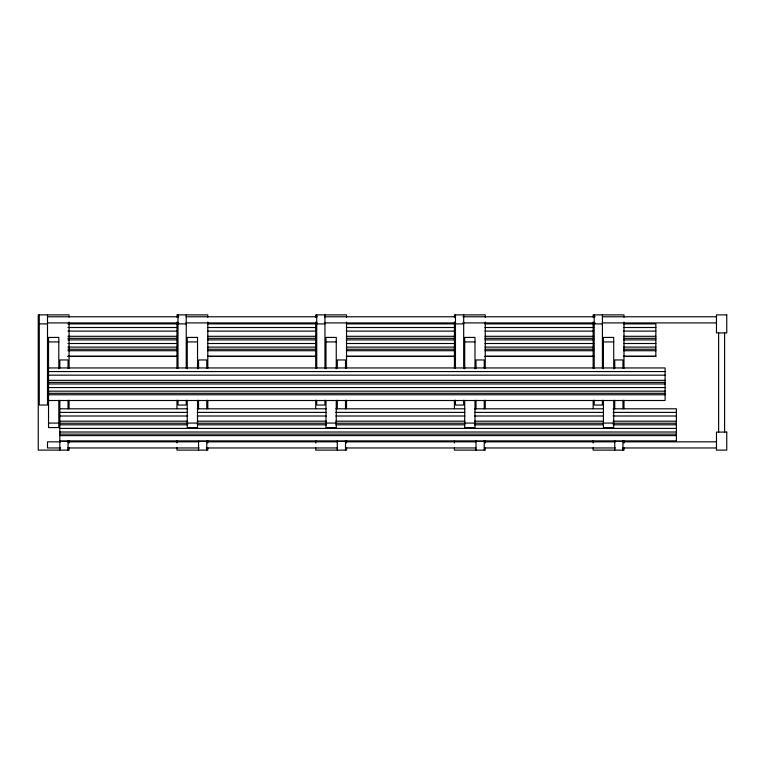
<?xml version="1.0" encoding="UTF-8"?>
<svg xmlns="http://www.w3.org/2000/svg" width="765" height="765" viewBox="0 0 765 765"><rect width="100%" height="100%" fill="white"/><g stroke="black" fill="none" stroke-linecap="round" stroke-linejoin="round"><path stroke-width="1.15" d="M47.497 316.777L178.771 316.777M185.924 316.777L317.198 316.777M324.36 316.777L455.624 316.777M462.787 316.777L595.247 316.777M602.409 316.777L716.47 316.777M47.497 322.906L178.771 322.906M185.924 322.906L317.198 322.906M324.36 322.906L455.624 322.906M462.787 322.906L595.247 322.906M602.409 322.906L716.47 322.906M39.273 323.891L47.497 323.891M67.951 323.891L176.686 323.891M178.006 323.891L186.23 323.891M207.755 323.891L316.49 323.891M316.729 323.891L324.953 323.891M346.363 323.891L455.099 323.891M455.462 323.891L463.686 323.891M484.972 323.891L593.707 323.891M594.185 323.891L602.409 323.891M623.58 323.891L655.844 323.891L655.844 356.452L623.58 356.452M67.951 327.506L176.686 327.506M207.755 327.506L316.49 327.506M346.363 327.506L455.099 327.506M484.972 327.506L593.707 327.506M623.58 327.506L655.844 327.506M67.951 331.111L176.686 331.111M207.755 331.111L316.49 331.111M346.363 331.111L455.099 331.111M484.972 331.111L593.707 331.111M623.58 331.111L655.844 331.111M67.951 336.294L176.686 336.294M207.755 336.294L316.49 336.294M346.363 336.294L455.099 336.294M484.972 336.294L593.707 336.294M623.58 336.294L655.844 336.294M67.951 338.321L176.686 338.321M207.755 338.321L316.49 338.321M346.363 338.321L455.099 338.321M484.972 338.321L593.707 338.321M623.58 338.321L655.844 338.321M67.951 339.899L176.686 339.899M207.755 339.899L316.49 339.899M346.363 339.899L455.099 339.899M484.972 339.899L593.707 339.899M623.58 339.899L655.844 339.899M48.53 341.926L58.8 341.926M187.253 341.926L197.533 341.926M325.986 341.926L336.256 341.926M464.709 341.926L474.989 341.926M603.432 341.926L613.712 341.926M67.951 343.504L176.686 343.504M207.755 343.504L316.49 343.504M346.363 343.504L455.099 343.504M484.972 343.504L593.707 343.504M623.58 343.504L655.844 343.504M67.951 347.109L176.686 347.109M207.755 347.109L316.49 347.109M346.363 347.109L455.099 347.109M484.972 347.109L593.707 347.109M623.58 347.109L655.844 347.109M67.951 349.232L176.686 349.232M207.755 349.232L316.49 349.232M346.363 349.232L455.099 349.232M484.972 349.232L593.707 349.232M623.58 349.232L655.844 349.232M67.951 350.714L176.686 350.714M207.755 350.714L316.49 350.714M346.363 350.714L455.099 350.714M484.972 350.714L593.707 350.714M623.58 350.714L655.844 350.714M67.951 356.203L176.686 356.203M207.755 356.203L316.49 356.203M346.363 356.203L455.099 356.203M484.972 356.203L593.707 356.203M623.58 356.203L655.844 356.203M67.951 356.452L176.686 356.452M207.755 356.452L316.49 356.452M346.363 356.452L455.099 356.452M484.972 356.452L593.707 356.452M48.53 367.946L665.091 367.946L665.091 400.506L48.53 400.506M48.53 371.561L665.091 371.561M48.53 375.166L665.091 375.166M48.53 380.348L665.091 380.348M48.53 382.376L665.091 382.376M48.53 383.954L665.091 383.954M48.53 387.559L665.091 387.559M48.53 391.164L665.091 391.164M48.53 393.296L665.091 393.296M48.53 394.769L665.091 394.769M59.833 408.797L187.683 408.797M197.246 408.797L326.292 408.797M335.854 408.797L464.9 408.797M474.463 408.797L603.509 408.797M613.071 408.797L676.394 408.797L676.394 441.348L59.833 441.348M59.833 412.402L187.683 412.402M197.246 412.402L326.292 412.402M335.854 412.402L464.9 412.402M474.463 412.402L603.509 412.402M613.071 412.402L676.394 412.402M59.833 416.007L187.683 416.007M197.246 416.007L326.292 416.007M335.854 416.007L464.9 416.007M474.463 416.007L603.509 416.007M613.071 416.007L676.394 416.007M59.833 421.19L187.683 421.19M197.246 421.19L326.292 421.19M335.854 421.19L464.9 421.19M474.463 421.19L603.509 421.19M613.071 421.19L676.394 421.19M48.53 423.074L58.8 423.074M187.253 423.074L197.533 423.074M325.986 423.074L336.256 423.074M464.709 423.074L474.989 423.074M603.432 423.074L613.712 423.074M59.833 423.227L187.683 423.227M197.246 423.227L326.292 423.227M335.854 423.227L464.9 423.227M474.463 423.227L603.509 423.227M613.071 423.227L676.394 423.227M59.833 424.795L187.683 424.795M197.246 424.795L326.292 424.795M335.854 424.795L464.9 424.795M474.463 424.795L603.509 424.795M613.071 424.795L676.394 424.795M59.833 428.41L676.394 428.41M59.833 432.015L676.394 432.015M59.833 434.138L676.394 434.138M59.833 435.62L676.394 435.62M59.833 441.109L475.658 441.109M476.012 441.109L676.394 441.109M60.626 441.835L47.497 441.835L47.497 447.965L60.626 447.965M67.789 441.835L199.053 441.835M206.215 441.835L337.48 441.835M345.837 441.835L475.916 441.835M484.264 441.835L615.481 441.835M622.605 441.835L716.47 441.835M67.789 447.965L199.053 447.965M206.215 447.965L337.48 447.965M345.837 447.965L475.916 447.965M484.264 447.965L615.481 447.965M622.605 447.965L716.47 447.965M724.589 332.909L724.589 432.091M718.631 332.909L718.631 432.091M623.991 317.255L623.991 314.884L593.162 314.884L593.162 317.255M623.991 321.998L623.991 368.261M623.991 400.296L623.991 408.596M623.991 440.63L623.991 443.002M623.991 447.745L623.991 450.116L593.162 450.116L593.162 447.745M622.959 368.309L622.959 359.961L614.744 359.961L614.744 368.309M622.959 400.296L622.959 408.883M622.959 440.63L622.959 450.116M614.744 400.296L614.744 408.883M614.744 440.63L614.744 450.116M613.712 368.826L613.712 337.422L603.432 337.422L603.432 368.826M613.712 400.401L613.712 427.578L603.432 427.578L603.432 400.401M602.409 314.884L602.409 368.261M602.409 400.267L602.409 405.039L594.185 405.039L594.185 400.267M594.185 314.884L594.185 368.261M593.162 321.998L593.162 368.261M593.162 400.296L593.162 408.596M593.162 440.63L593.162 443.002M485.259 317.255L485.259 314.884L454.429 314.884L454.429 317.255M485.259 321.998L485.259 368.261M485.259 400.296L485.259 408.596M485.259 440.63L485.259 443.002M485.259 447.745L485.259 450.116L454.429 450.116L454.429 447.745M484.235 368.309L484.235 359.961L476.012 359.961L476.012 368.309M484.235 400.296L484.235 408.883M484.235 440.63L484.235 450.116M476.012 400.296L476.012 408.883M476.012 440.63L476.012 450.116M474.989 368.826L474.989 337.422L464.709 337.422L464.709 368.826M474.989 400.401L474.989 427.578L464.709 427.578L464.709 400.401M463.686 314.884L463.686 368.261M463.686 400.267L463.686 405.039L455.462 405.039L455.462 400.267M455.462 314.884L455.462 368.261M454.429 321.998L454.429 368.261M454.429 400.296L454.429 408.596M454.429 440.63L454.429 443.002M346.535 317.255L346.535 314.884L315.706 314.884L315.706 317.255M346.535 321.998L346.535 368.261M346.535 400.296L346.535 408.596M346.535 440.63L346.535 443.002M346.535 447.745L346.535 450.116L315.706 450.116L315.706 447.745M345.503 368.309L345.503 359.961L337.289 359.961L337.289 368.309M345.503 400.296L345.503 408.883M345.503 440.63L345.503 450.116M337.289 400.296L337.289 408.883M337.289 440.63L337.289 450.116M336.256 368.826L336.256 337.422L325.986 337.422L325.986 368.826M336.256 400.401L336.256 427.578L325.986 427.578L325.986 400.401M324.953 314.884L324.953 368.261M324.953 400.267L324.953 405.039L316.729 405.039L316.729 400.267M316.729 314.884L316.729 368.261M315.706 321.998L315.706 368.261M315.706 400.296L315.706 408.596M315.706 440.63L315.706 443.002M207.803 317.255L207.803 314.884L176.973 314.884L176.973 317.255M207.803 321.998L207.803 368.261M207.803 400.296L207.803 408.596M207.803 440.63L207.803 443.002M207.803 447.745L207.803 450.116L176.973 450.116L176.973 447.745M206.78 368.309L206.78 359.961L198.556 359.961L198.556 368.309M206.78 400.296L206.78 408.883M206.78 440.63L206.78 450.116M198.556 400.296L198.556 408.883M198.556 440.63L198.556 450.116M197.533 368.826L197.533 337.422L187.253 337.422L187.253 368.826M197.533 400.401L197.533 427.578L187.253 427.578L187.253 400.401M186.23 314.884L186.23 368.261M186.23 400.267L186.23 405.039L178.006 405.039L178.006 400.267M178.006 314.884L178.006 368.261M176.973 321.998L176.973 368.261M176.973 400.296L176.973 408.596M176.973 440.63L176.973 443.002M69.079 317.255L69.079 314.884L38.25 314.884L38.25 450.116L69.079 450.116L69.079 447.745M69.079 321.998L69.079 368.261M69.079 400.296L69.079 408.596M69.079 440.63L69.079 443.002M68.047 368.309L68.047 359.961L59.833 359.961L59.833 368.309M68.047 400.296L68.047 408.883M68.047 440.63L68.047 450.116M59.833 400.296L59.833 450.116M58.8 368.826L58.8 337.422L48.53 337.422L48.53 427.578L58.8 427.578L58.8 400.401M47.497 314.884L47.497 405.039L39.273 405.039L39.273 314.884M726.75 314.884L716.47 314.884L716.47 332.909L726.75 332.909L726.75 314.884M726.75 432.091L716.47 432.091L716.47 450.116L726.75 450.116L726.75 432.091"/></g></svg>
